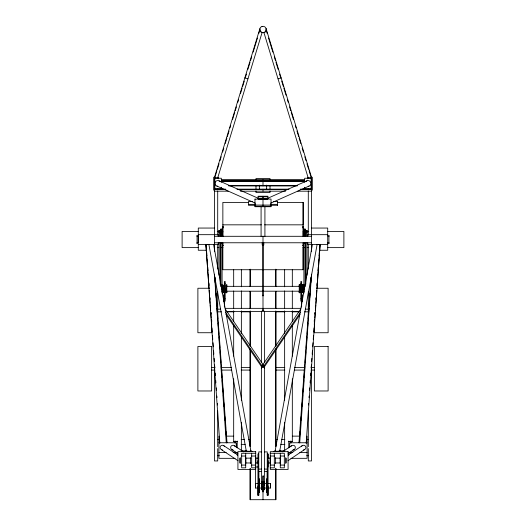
<?xml version="1.0" encoding="UTF-8"?>
<svg xmlns="http://www.w3.org/2000/svg" width="526" height="526" viewBox="0 0 526 526"><rect width="100%" height="100%" fill="white"/><g stroke="black" fill="none" stroke-linecap="round" stroke-linejoin="round"><path stroke-width="0.79" d="M198.289 242.545L198.289 235.536M218.31 236.503L218.31 235.806M218.98 275.183L218.987 242.617M218.987 236.102L218.987 230.408L220.197 230.408L220.203 232.709M220.19 235.53L220.197 231.913M220.19 284.139L220.197 242.617M220.197 236.102L220.197 230.408M220.328 236.108L220.328 231.848L220.328 232.249M220.867 286.617L220.867 243.203M220.874 236.503L220.867 229.066L222.084 229.066L222.084 232.19M222.084 291.772L222.084 242.703M222.084 236.569L222.084 229.066M222.761 242.992L222.761 245.399L223.57 245.399M222.86 242.788L222.86 269.726L303.14 269.726L303.14 247.286M222.86 236.259L222.86 202.392L248.252 202.392M223.557 301.405L223.557 294.849L224.365 294.849M223.484 292.094L223.484 292.758L223.491 292.351M224.365 307.138L224.365 281.522L225.174 281.522L225.174 301.109L224.365 301.109M226.048 292.094L226.048 292.758L226.055 292.351M233.675 441.445L237.219 441.445L233.675 441.445L233.675 378.792M233.675 356.122L233.675 324.627M233.675 321.662L233.675 310.754M233.675 308.538L233.675 290.983M233.675 286.381L233.675 269.641M236.305 446.988L236.305 443.944M237.219 455.24L237.219 452.439M237.219 447.935L237.219 441.071M241.362 451.098L241.362 422.404M241.362 400.273L241.362 336.338M241.362 333.609L241.362 310.846M241.362 308.466L241.362 290.904M241.362 286.801L241.362 269.588M257.812 488.049L255.59 488.049L255.59 485.939M255.59 485.715L255.59 483.604L257.812 483.604M258.753 479.035L259.561 479.035L259.561 485.985L258.753 485.985L258.753 495.314L257.944 495.314L257.944 485.939M257.944 462.972L257.944 460.71M258.148 198.69L258.148 196.237L267.852 196.237L267.852 198.69M258.753 479.35L258.753 471.401L261.586 471.401M258.753 492.224L259.561 492.224L259.561 485.939M259.561 483.716L259.561 479.035M261.718 486.53L261.718 485.498M261.718 486.372L261.718 488.943L261.718 488.227M261.718 487.839L261.718 489.778L261.718 487.622M261.718 483.815L261.718 481.875L261.718 484.032M261.718 483.262L261.718 482.71L261.718 483.433M263 308.348L263 311.136L263 295.48M264.282 487.517L264.282 485.498M264.282 487.155L264.282 489.778L264.282 487.622M264.282 483.815L264.282 481.875L264.282 484.762M264.381 368.049L264.381 366.517L225.148 308.867M264.282 488.391L264.282 488.943L264.282 488.227M264.282 483.262L264.282 482.71L264.282 483.433M267.247 492.224L266.439 492.224L266.439 487.595M266.439 492.224L266.439 479.035L267.247 479.035M268.056 487.944L268.056 495.314L267.247 495.314L267.247 492.08M267.247 454.037L268.056 454.023L268.056 487.01L267.247 487.01L267.247 451.9L264.414 451.9M268.188 488.049L270.41 488.049L270.41 483.604L268.188 483.604M270.279 205.271L277.557 205.271L277.557 201.491L273.513 201.491M284.638 451.098L284.638 422.404M284.638 400.273L284.638 336.338M284.638 333.609L284.638 310.846M284.638 308.466L284.638 290.904M284.638 286.801L284.638 269.588M288.781 455.24L288.781 452.439M288.781 447.935L288.781 441.071M292.325 441.445L288.781 441.445L292.325 441.445L292.325 378.792M292.325 356.122L292.325 324.627M292.325 321.662L292.325 310.754M292.325 308.538L292.325 290.983M292.325 286.381L292.325 269.641M299.222 291.772L299.222 292.758L299.222 284.77L299.222 285.756M299.951 288.432L299.951 292.758L299.945 292.351M299.951 285.177L299.951 284.77L299.951 287.42M299.951 292.022L299.951 292.712L299.951 292.094M302.516 288.432L302.516 292.758L302.509 292.351M302.516 285.177L302.516 285.033M277.748 202.392L303.14 202.392L303.14 224.832L264.617 224.832M303.239 292.666L303.239 285.033M303.246 288.432L303.239 292.712M303.239 285.177L303.239 284.77L303.246 287.42M303.239 242.992L303.239 245.399L302.43 245.399M303.239 236.575L303.239 226.285L302.43 226.285M303.916 293.094L303.916 291.535M303.916 285.177L303.916 284.77M303.916 232.19L303.916 229.066L305.133 229.066L305.133 236.056M305.126 242.788L305.126 243.485L305.185 242.539M305.133 232.19L305.133 229.066M305.678 232.249L305.678 231.848L305.678 236.108M327.711 243.525L327.711 242.545M327.711 235.937L327.711 235.536M328.921 242.545L328.921 243.525L328.921 235.536L328.921 236.516M218.31 243.117L218.31 243.485L218.31 242.788L218.31 244.386L198.289 244.386M220.874 243.117L220.874 243.485L220.815 242.539M220.874 235.944L220.874 235.582L222.084 235.53M222.761 232.275L222.761 232.137M299.951 285.033L299.951 291.772M302.516 292.495L302.516 292.094M303.239 232.137L303.246 235.53M305.126 235.806L303.916 235.53M305.797 232.709L305.803 230.408L307.013 230.408L307.013 236.102M307.006 232.709L307.013 230.408M307.69 235.806L307.69 236.503M222.754 288.432L222.761 292.666M299.721 442.839L311.556 274.191M306.165 443.444L320.11 244.511L317.211 244.603M298.985 442.754L311.004 277.176M299.261 442.754L299.557 438.658M299.794 435.377L300.09 431.281M300.326 428L300.629 423.903M300.865 420.622L301.161 416.526M301.398 413.245L301.641 409.971M301.878 406.69L302.174 402.594M302.411 399.313L302.706 395.21M302.95 391.936L303.246 387.833M303.482 384.559L303.778 380.456M304.021 377.181L304.317 373.079M304.554 369.804L304.791 366.523M305.087 362.427L305.33 359.146M305.626 355.05L305.862 351.769M306.158 347.673L306.395 344.392M306.638 341.111L306.934 337.015M307.171 333.734L307.467 329.638M307.71 326.357L307.947 323.076M308.243 318.98L308.479 315.699M308.716 312.424L309.018 308.321M309.255 305.047L309.551 300.944M309.788 297.67L310.09 293.567M310.327 290.293L310.623 286.19M310.859 282.916L311.037 280.457M314.272 321.439L314.39 319.801M314.804 314.061L314.929 312.424M315.344 306.684L315.462 305.047M315.876 299.307L315.995 297.67M316.415 291.93L316.534 290.293M316.889 285.375L317.066 282.916M317.428 277.998L317.665 274.717M317.96 270.614L318.197 267.339M318.493 263.237L318.736 259.962M319.032 255.86L319.269 252.585M319.565 248.482L319.808 245.208M308.479 405.053L308.598 403.409M309.012 397.676L309.13 396.032M309.551 390.292L309.729 387.833M310.084 382.915L310.261 380.456M310.623 375.538L310.8 373.079M311.155 368.161L311.333 365.702M311.629 361.605L311.872 358.324M312.168 354.228L312.405 350.947M312.7 346.851L312.996 342.755M313.24 339.474L313.535 335.371M313.772 332.097L314.068 327.994M314.311 324.72L314.666 319.801M314.785 318.158L315.199 312.424M315.317 310.781L315.738 305.047M315.856 303.403L316.271 297.67M316.389 296.026L316.81 290.293M316.928 288.649L317.342 282.916M317.461 281.272L320.137 244.386M275.269 450.177L275.085 451.249L312.411 244.386M279.924 450.19L279.694 451.249L317.125 244.386M262.395 243.38L263 243.038L263.605 243.38L263.605 295.566L263 295.901L262.395 295.566L262.395 243.38L262.698 243.676M262.395 295.566L263 295.224L263.605 295.566M214.739 177.834L216.89 170.819M217.363 169.254L219.033 163.796M219.986 160.673L221.176 156.774M222.603 152.093L223.8 148.194M225.227 143.513L226.897 138.055M227.37 136.49L229.04 131.033M229.994 127.91L230.71 125.569M232.61 119.33L234.76 112.314M235.234 110.749L236.424 106.85M237.857 102.169L238.567 99.828M240.474 93.589L242.144 88.131M242.624 86.573L244.288 81.109M245.241 77.986L246.438 74.067M247.877 69.366L250.034 62.311M250.507 60.74L251.711 56.821M253.144 52.12L257.457 38.003M258.891 33.302L259.614 30.949M217.705 177.834L262.06 32.619L260.199 31.152L259.877 28.693L214.319 177.834L217.705 177.834L217.705 178.242M216.955 186.178C213.28 184.981 215.246 179.057 219.013 180.819L260.225 199.17M261.619 368.049L261.619 366.517L300.852 308.867M300.504 312.234L262.967 367.385L261.619 366.517M264.341 366.898L300.044 314.436M290.819 446.554C291.831 444.411 295.586 445.114 295.336 447.613A2.124 2.124 0 0 1 294.777 449.013L288.13 453.603M301.385 446.554C302.397 444.411 306.152 445.114 305.908 447.613A2.124 2.124 0 0 1 305.35 449.013L287.992 460.743M305.645 181.753C308.801 177.781 313.956 184.278 309.012 186.105L270.502 203.253M282.33 451.88L291.7 445.634M288.215 455.003L302.272 445.634M264.381 366.517L263.033 367.385L225.496 312.234M261.435 199.104L264.565 199.104M294.159 449.585L292.943 449.98M304.725 449.585L303.515 449.98M265.775 199.17L306.987 180.819M262.053 26.451L262.158 26.412A3.235 3.235 0 0 1 266.123 30.37L265.288 31.823L263.94 32.619L308.295 178.242M278.05 78.815L281.147 77.868M308.216 186.316L309.045 186.178M263.96 206.462L262.04 206.462M246.076 450.19L246.306 451.249L208.875 244.386M250.731 450.177L250.948 451.249L213.589 244.386M308.295 177.834L311.681 177.834L266.123 28.693L266.123 30.37A3.235 3.235 0 0 1 260.712 31.823A3.235 3.235 0 0 1 262.158 26.412M221.4 179.859L304.6 179.859M221.4 180.162L304.6 180.162M221.4 181.069L304.6 181.069M221.4 181.378L304.6 181.378M228.738 185.619L297.262 185.619M228.738 185.928L297.262 185.928M214.47 189.163L225.792 189.163M237.114 189.163L288.886 189.163M300.208 189.163L311.53 189.163M214.47 189.465L225.792 189.465M237.114 189.465L288.886 189.465M300.208 189.465L311.53 189.465M214.47 191.181L228.218 191.181M240.349 191.181L285.651 191.181M297.782 191.181L311.53 191.181M258.148 196.777L267.852 196.777M257.72 198.374L268.28 198.374M254.972 199.144L271.028 199.065L271.028 206.711L254.972 206.711L254.972 199.065M252.487 201.491L248.443 201.491L248.443 205.271L255.721 205.271M248.443 204.364L255.721 204.364M270.279 204.364L277.557 204.364L277.557 205.271M254.972 205.087L271.028 205.087M254.972 206.317L271.028 206.317M222.86 224.832L261.383 224.832M223.57 226.285L222.761 226.285L222.761 236.575L222.754 235.53M222.761 227.751L223.57 227.751M302.43 227.751L303.239 227.751M214.47 228.054L198.289 228.054L198.289 250.251L206.376 250.251M311.53 228.054L327.711 228.054L327.711 250.251L319.624 250.251M198.453 231.447L182.114 231.447L182.114 247.621L198.453 247.621M217.245 231.447L218.882 231.447M220.512 231.447L222.965 231.447M303.035 231.447L305.488 231.447M307.118 231.447L308.755 231.447M327.547 231.447L343.886 231.447L343.886 247.621L327.547 247.621M220.867 232.137L222.084 232.137M303.916 232.137L305.133 232.137M220.867 232.275L222.084 232.275M303.916 232.275L305.133 232.275M220.867 232.834L222.084 232.834M303.916 232.834L305.133 232.834M220.867 233.603L222.084 233.603M303.916 233.603L305.133 233.603M220.867 234.524L222.084 234.524M303.916 234.524L305.133 234.524M198.289 234.681L218.31 234.681L218.31 236.299M327.711 234.681L307.69 234.681L307.69 236.299M214.47 236.299L311.53 236.299M214.47 242.769L311.53 242.769M327.711 244.386L307.69 244.386L307.69 242.769L307.69 243.485L307.69 243.117M217.245 247.621L218.882 247.621M220.512 247.621L222.965 247.621M303.035 247.621L305.488 247.621M307.118 247.621L308.755 247.621M224.365 283.816L225.174 283.816M300.826 283.816L301.635 283.816M226.318 286.335L299.682 286.335M209.21 288.248L197.888 288.248L197.888 332.734L211.636 332.734L211.636 320.084M316.79 288.248L328.112 288.248L328.112 332.734L314.364 332.734L314.364 320.084M226.318 291.194L299.682 291.194M301.635 294.849L302.443 294.849L302.443 301.405M224.365 298.814L225.174 298.814M300.826 298.814L301.635 298.814M301.635 301.109L300.826 301.109L300.826 281.522L301.635 281.522L301.635 307.138M225.273 308.348L300.727 308.348M217.389 309.15L220.677 309.15M305.323 309.15L308.611 309.15M226.91 311.583L261.363 311.583M264.637 311.583L299.09 311.583M217.389 311.833L221.499 311.833M227.252 311.833L233.827 311.833M241.224 311.833L250.264 311.833M275.736 311.833L284.776 311.833M292.173 311.833L298.748 311.833M304.501 311.833L308.611 311.833M211.636 367.391L214.924 367.391M221.499 367.391L231.361 367.391M241.224 367.391L250.264 367.391M275.736 367.391L284.776 367.391M294.639 367.391L304.501 367.391M311.076 367.391L314.364 367.391M211.636 370.074L214.924 370.074M221.499 370.074L231.361 370.074M241.224 370.074L250.264 370.074M275.736 370.074L284.776 370.074M294.639 370.074L304.501 370.074M311.076 370.074L314.364 370.074M226.193 436.133L233.478 436.133M292.522 436.133L299.807 436.133M217.705 439.519L219.322 439.519M241.158 439.519L244.393 439.519M248.443 439.519L250.06 439.519M275.94 439.519L277.557 439.519M281.607 439.519L284.842 439.519M306.678 439.519L308.295 439.519M218.915 442.754L236.305 442.754L236.305 447.613M307.085 442.754L289.695 442.754L289.695 447.613M241.158 444.371L245.201 444.371M280.799 444.371L284.842 444.371M241.158 450.848L246.825 450.848M279.175 450.848L284.842 450.848M261.586 451.9L258.753 451.9L258.753 487.01L257.944 487.01L257.944 454.023L258.753 454.037M218.915 452.465L226.193 452.465M233.143 452.465L236.305 452.465M289.695 452.465L292.857 452.465M299.807 452.465L307.085 452.465M255.721 453.274L241.671 453.274L241.671 467.831L245.714 467.831L245.714 453.274M270.279 453.274L284.329 453.274L284.329 467.831L280.286 467.831L280.286 453.274M217.705 455.7L219.322 455.7M306.678 455.7L308.295 455.7M241.671 456.022L245.714 456.022M251.678 456.022L255.721 456.022M270.279 456.022L274.322 456.022M280.286 456.022L284.329 456.022M245.313 458.133L250.941 458.133M255.767 458.133L258.174 458.133M267.826 458.133L270.233 458.133M275.059 458.133L280.687 458.133M235.096 458.33L218.915 458.33L218.915 436.133M290.904 458.33L307.085 458.33L307.085 436.133M245.313 462.972L250.941 462.972M255.767 462.972L258.174 462.972M267.826 462.972L270.233 462.972M275.059 462.972L280.687 462.972M241.671 465.076L245.714 465.076M251.678 465.076L255.721 465.076M270.279 465.076L274.322 465.076M280.286 465.076L284.329 465.076M258.753 466.97L255.59 466.996L255.59 488.049M267.247 466.97L268.056 466.97L268.056 460.71M255.721 467.831L251.678 467.831L251.678 453.274M270.279 467.831L274.322 467.831L274.322 453.274M258.753 469.087L261.586 469.087M264.414 469.087L267.247 469.087M264.414 471.401L267.247 471.388L267.247 479.35M259.298 483.604L262.257 483.604M263.743 483.604L266.702 483.604M266.439 485.985L267.247 485.985L267.247 495.314M262.599 486.813L263.408 486.813M259.298 488.049L262.257 488.049M263.743 488.049L266.702 488.049M262.599 490.699L263.408 490.699M208.789 244.603L205.89 244.511L219.835 443.444M233.057 449.98L231.223 449.013A2.124 2.124 0 0 1 230.664 447.613C230.454 445.746 232.834 444.588 234.3 445.634L243.669 451.88M222.485 449.98L220.65 449.013A2.124 2.124 0 0 1 220.092 447.613C219.888 445.746 222.261 444.588 223.728 445.634L237.785 455.003M217.784 186.316L216.988 186.105L255.498 203.253M244.853 77.868L247.95 78.815M219.013 180.819L220.355 181.753M231.841 449.585L237.87 453.603M221.275 449.585L238.008 460.743M234.3 445.634L235.181 446.554M223.728 445.634L224.615 446.554M225.956 314.436L261.659 366.898M266.386 30.949L267.109 33.302M268.543 38.003L272.856 52.12M274.289 56.821L275.493 60.74M275.966 62.311L278.123 69.366M279.562 74.067L280.759 77.986M281.712 81.109L283.376 86.573M283.856 88.131L285.999 95.153M287.433 99.828L288.143 102.169M289.576 106.85L290.766 110.749M291.24 112.314L293.39 119.33M295.29 125.569L296.006 127.91M296.96 131.033L298.63 136.49M299.103 138.055L300.773 143.513M302.2 148.194L303.397 152.093M304.824 156.774L306.014 160.673M306.967 163.796L308.637 169.254M309.11 170.819L311.26 177.834M214.996 277.176L227.015 442.754M214.963 280.457L215.141 282.916M215.377 286.19L215.673 290.293M215.91 293.567L216.212 297.67M216.449 300.944L216.745 305.047M216.982 308.321L217.284 312.424M217.521 315.699L217.757 318.98M218.053 323.076L218.29 326.357M218.533 329.638L218.829 333.734M219.066 337.015L219.362 341.111M219.605 344.392L219.842 347.673M220.138 351.769L220.374 355.05M220.67 359.146L220.913 362.427M221.209 366.523L221.446 369.804M221.683 373.079L221.979 377.181M222.222 380.456L222.518 384.559M222.754 387.833L223.05 391.936M223.294 395.21L223.589 399.313M223.826 402.594L224.122 406.69M224.359 409.971L224.602 413.245M224.839 416.526L225.135 420.622M225.371 423.903L225.674 428M225.91 431.281L226.206 435.377M226.443 438.658L226.739 442.754M206.192 245.208L206.435 248.482M206.731 252.585L206.968 255.86M207.264 259.962L207.507 263.237M207.803 267.339L208.04 270.614M208.335 274.717L208.572 277.998M208.934 282.916L209.111 285.375M209.466 290.293L209.585 291.93M210.005 297.67L210.124 299.307M210.538 305.047L210.656 306.684M211.071 312.424L211.196 314.061M211.61 319.801L211.728 321.439M205.863 244.386L208.539 281.272M208.658 282.916L209.072 288.649M209.19 290.293L209.611 296.026M209.729 297.67L210.144 303.403M210.262 305.047L210.683 310.781M210.801 312.424L211.215 318.158M211.334 319.801L211.689 324.72M211.932 327.994L212.228 332.097M212.465 335.371L212.76 339.474M213.004 342.755L213.3 346.851M213.595 350.947L213.832 354.228M214.128 358.324L214.371 361.605M214.667 365.702L214.845 368.161M215.2 373.079L215.377 375.538M215.739 380.456L215.916 382.915M216.271 387.833L216.449 390.292M216.87 396.032L216.988 397.676M217.402 403.409L217.521 405.053M214.444 274.191L226.279 442.839M305.803 231.913L305.81 235.53M305.126 243.485L305.126 243.117M226.055 285.033L226.048 292.758L226.048 288.432M223.491 285.033L223.484 292.758L223.484 288.432M222.761 285.033L222.761 292.758M220.874 235.806L220.815 236.2M220.874 243.485L220.874 242.788M218.987 230.408L218.994 232.709M305.126 236.503L305.126 235.582L305.185 236.2M302.516 287.42L302.516 284.816L302.516 291.772M261.718 483.565L261.718 484.762M312.339 177.229L312.339 190.169M311.53 177.834L311.53 251.691M311.53 364.932L311.53 460.947L308.295 460.947L308.295 448.639M308.295 188.755L308.295 189.163M308.295 190.951L308.295 235.214M308.295 244.235L308.295 268.964M308.295 291.897L308.295 319.039M308.295 410.885L308.295 446.705M307.486 177.229L307.486 178.847M307.02 242.617L307.02 275.183M305.803 230.408L305.803 236.102M305.803 242.617L305.81 284.139M305.133 243.203L305.133 286.617M304.659 182.285L304.659 178.242L311.129 178.242L311.129 188.755L304.659 188.755L304.659 187.256M303.975 235.536L303.975 236.522M303.975 242.539L303.975 243.531M303.916 229.066L303.916 236.569M303.916 242.703L303.916 291.772M303.14 202.392L303.14 236.259M303.14 242.788L303.14 269.726M290.904 440.887L290.904 443.267M290.904 451.985L290.904 453.57M286.315 458.133L286.315 462.972M285.625 457.659L285.625 463.445M280.542 451.656L280.542 451.249L274.072 451.249L274.072 451.656M280.187 457.659L280.187 463.445M277.557 201.491L277.557 202.392M275.946 269.233L275.946 286.46M275.946 291.378L275.946 308.604M275.946 311.063L275.946 345.51M275.946 348.791L275.946 446.39M275.946 468.534L275.946 499.7L250.054 499.7L250.054 468.534M275.729 269.233L275.729 286.46M275.729 291.378L275.729 308.604M275.729 311.063L275.729 346.332M275.729 349.612L275.729 446.39M275.729 468.534L275.729 499.7M275.617 457.659L275.617 463.445M270.41 483.604L270.41 485.715M270.41 485.939L270.41 488.049M270.18 457.659L270.18 463.445M270.009 180.07L270.009 178.511L255.991 178.511L255.991 180.07M270.009 185.52L270.009 189.413M270.009 190.971L270.009 192.529L255.991 192.529L255.991 190.971M268.056 454.037L268.056 458.376M268.056 485.939L268.056 495.314M266.643 185.119L266.643 189.163M266.439 479.035L266.439 483.716M264.92 206.093L264.92 236.299M264.617 311.438L264.617 362.296M264.617 365.577L264.617 482.046A1.617 0.381 0 0 1 263.809 482.375M264.282 484.485L264.282 485.557M263.809 242.617L263.809 244.912L262.191 244.912L262.191 242.617M263 179.859L263 185.928M263 189.163L263 191.181M263 196.237L263 198.046M263 198.374L263 198.861M263 199.065L263 206.711M263 236.299L263 242.769M263 491.501L263 499.7M261.718 484.485L261.718 485.557M261.383 311.438L261.383 362.296M261.383 365.577L261.383 482.046M261.08 206.093L261.08 236.299M259.561 487.595L259.561 492.224M259.357 185.119L259.357 189.163M258.753 492.08L258.753 495.314M257.944 487.365L257.944 495.314M255.991 185.52L255.991 189.413M255.82 457.659L255.82 463.445M251.928 451.656L251.928 451.249L245.458 451.249L245.458 451.656M250.383 457.659L250.383 463.445M250.271 269.233L250.271 286.46M250.271 291.378L250.271 308.604M250.271 311.063L250.271 346.332M250.271 349.612L250.271 446.39M250.271 468.534L250.271 499.7M250.054 269.233L250.054 286.46M250.054 291.378L250.054 308.604M250.054 311.063L250.054 345.51M250.054 348.791L250.054 446.39M245.813 457.659L245.813 463.445M240.375 457.659L240.375 463.445M239.685 458.133L239.685 462.972M235.096 440.887L235.096 443.267M235.096 451.985L235.096 453.57M226.778 285.756L226.778 284.77L226.778 292.758L226.778 291.772M222.025 235.536L222.025 236.522M222.025 242.539L222.025 243.531M222.084 284.77L222.084 285.177M222.084 291.535L222.084 293.094M221.341 182.285L221.341 178.242L214.871 178.242L214.871 188.755L221.341 188.755L221.341 187.256M220.867 229.066L220.867 232.19M218.514 177.229L218.514 178.847M217.705 188.755L217.705 189.163M217.705 190.951L217.705 235.214M217.705 244.235L217.705 268.964M217.705 291.897L217.705 319.039M217.705 410.885L217.705 446.705M217.705 448.639L217.705 460.947L214.47 460.947L214.47 364.932M214.47 177.834L214.47 251.691M213.661 177.229L213.661 190.169M197.079 236.516L197.079 235.536L197.079 243.525L197.079 242.545M263.421 481.678A1.617 0.381 0 0 1 264.604 481.994M262.191 482.375A1.617 0.381 0 0 1 261.396 481.994A1.617 0.381 0 0 1 262.586 481.678M261.6 311.629A1.617 0.381 0 0 1 263 311.063A1.617 0.381 0 0 1 264.4 311.629M261.856 198.473A1.617 1.447 0 0 1 264.144 198.473M265.025 199.499A3.393 3.32 0 0 1 267.405 199.453M258.595 199.453A3.393 3.32 0 0 1 260.975 199.499M222.084 231.913L220.867 231.913L222.084 231.966M305.133 231.913L303.916 231.913L305.133 231.966M211.636 346.489L197.888 346.489L197.888 390.976L211.636 390.976L211.636 346.489M328.112 346.489L314.364 346.489L314.364 390.976L328.112 390.976L328.112 346.489M255.721 451.656L237.923 451.656L237.923 469.448L255.721 469.448L255.721 451.656M288.077 451.656L270.279 451.656L270.279 469.448L288.077 469.448L288.077 451.656M263.408 476.023L262.599 476.023L262.599 491.797L263.408 491.797L263.408 476.023"/></g></svg>
